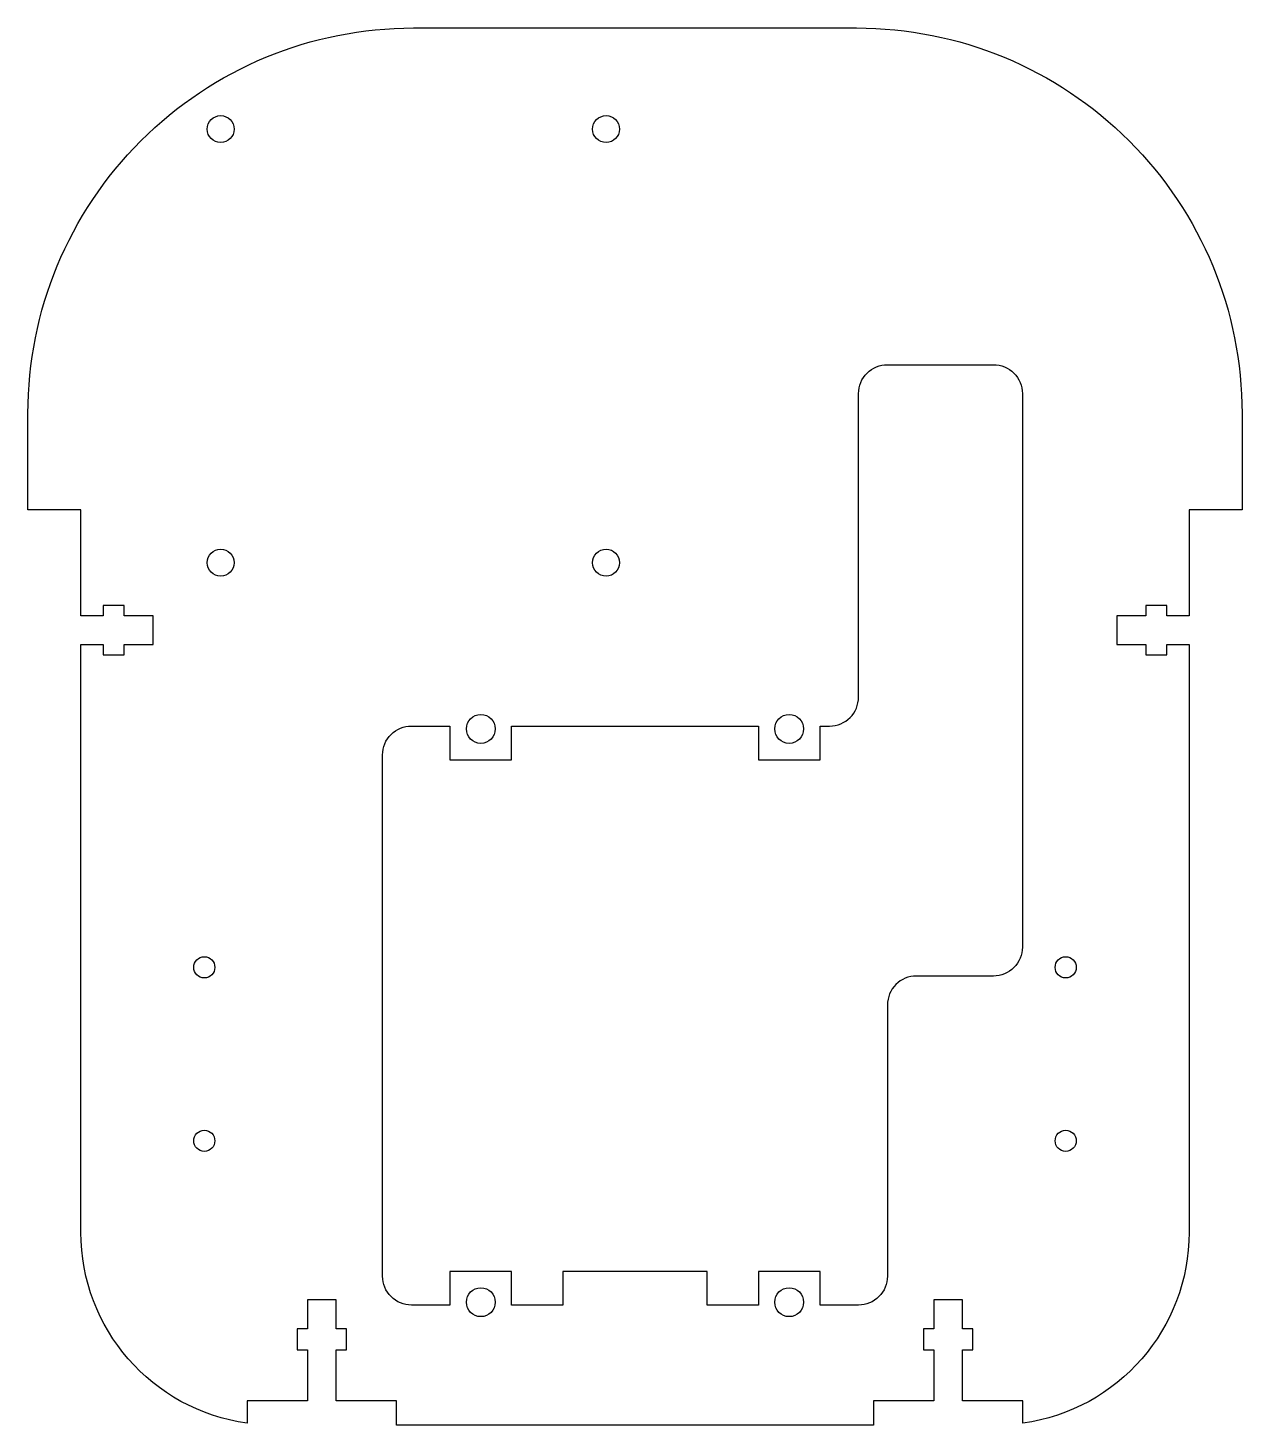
# Model space of a CAD drawing. Header units: millimetres. Extents: x -63 to 63, y -68 to 78.
import ezdxf

# ---------------------------------------------------------------- set-up
doc = ezdxf.new("R2010")
doc.units = ezdxf.units.MM

msp = doc.modelspace()

# ---------------------------------------------------------------- linework, layer by layer
for points in [[(-57.5, 16.5), (-57.5, 27.5), (-63, 27.5), (-63, 37.5, -0.414214), (-23, 77.5), (23, 77.5, -0.414214), (63, 37.5), (63, 27.5), (57.5, 27.5), (57.5, 16.5), (55.2, 16.5), (55.2, 17.55), (53, 17.55), (53, 16.5), (50, 16.5), (50, 13.5), (53, 13.5), (53, 12.45), (55.2, 12.45), (55.2, 13.5), (57.5, 13.5), (57.5, -47.5, -0.374366), (40.25, -67.31), (40.25, -65), (34, -65), (34, -59.7), (35.05, -59.7), (35.05, -57.5), (34, -57.5), (34, -54.5), (31, -54.5), (31, -57.5), (29.95, -57.5), (29.95, -59.7), (31, -59.7), (31, -65), (24.75, -65), (24.75, -67.5), (-24.75, -67.5), (-24.75, -65), (-31, -65), (-31, -59.7), (-29.95, -59.7), (-29.95, -57.5), (-31, -57.5), (-31, -54.5), (-34, -54.5), (-34, -57.5), (-35.05, -57.5), (-35.05, -59.7), (-34, -59.7), (-34, -65), (-40.25, -65), (-40.25, -67.31, -0.374366), (-57.5, -47.5), (-57.5, 13.5), (-55.2, 13.5), (-55.2, 12.45), (-53, 12.45), (-53, 13.5), (-50, 13.5), (-50, 16.5), (-53, 16.5), (-53, 17.55), (-55.2, 17.55), (-55.2, 16.5)], [(20.2, 5.05, 0.414214), (23.2, 8.05), (23.2, 39.55, -0.414214), (26.2, 42.55), (37.2, 42.55, -0.414214), (40.2, 39.55), (40.2, -17.9, -0.414214), (37.2, -20.9), (29.2, -20.9, 0.414214), (26.2, -23.9), (26.2, -52.05, -0.414214), (23.2, -55.05), (19.2, -55.05), (19.2, -51.55), (12.8, -51.55), (12.8, -55.05), (7.5, -55.05), (7.5, -51.55), (-7.5, -51.55), (-7.5, -55.05), (-12.8, -55.05), (-12.8, -51.55), (-19.2, -51.55), (-19.2, -55.05), (-23.2, -55.05, -0.414214), (-26.2, -52.05), (-26.2, 2.05, -0.414214), (-23.2, 5.05), (-19.2, 5.05), (-19.2, 1.55), (-12.8, 1.55), (-12.8, 5.05), (12.8, 5.05), (12.8, 1.55), (19.2, 1.55), (19.2, 5.05)]]:
    msp.add_lwpolyline(points, format="xyb", close=True)
for centre, radius in [((-43, 67), 1.4), ((-3, 67), 1.4), ((-43, 22), 1.4), ((-3, 22), 1.4), ((-16, 4.75), 1.5), ((16, 4.75), 1.5), ((-44.7, -20), 1.1), ((44.7, -20), 1.1), ((-44.7, -38), 1.1), ((44.7, -38), 1.1), ((-16, -54.75), 1.5), ((16, -54.75), 1.5)]:
    msp.add_circle(centre, radius)

doc.saveas('drawing.dxf')
